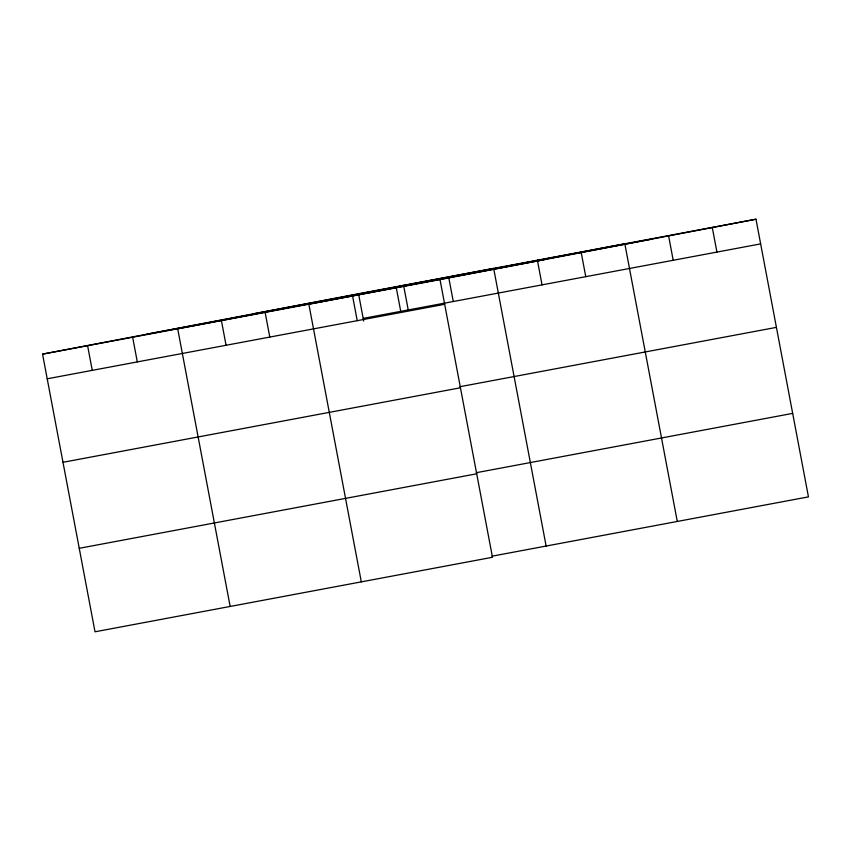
<?xml version="1.0" encoding="UTF-8"?>
<svg xmlns="http://www.w3.org/2000/svg" width="851" height="851" viewBox="0 0 851 851"><rect width="100%" height="100%" fill="white"/><g stroke="black" fill="none" stroke-linecap="round" stroke-linejoin="round"><path stroke-width="1.28" d="M755.986 219.207L440.01 279.617L492.474 557.277L95.014 631.793L42.55 354.133L358.526 293.723L755.986 219.207L808.45 496.867L492.069 556.182M254.258 313.657L651.717 239.142M146.819 334.198L544.278 259.683M42.55 354.133L440.01 279.617M363.186 318.402L760.645 243.886M47.209 378.801L444.679 304.286M460.04 386.684L776.42 327.369M62.985 462.295L460.444 387.779M476.294 472.699L792.675 413.384M79.239 548.31L476.698 473.794M712.266 227.408L716.925 252.087M668.546 235.599L673.205 260.278M677.29 521.461L624.825 243.801L308.849 304.201L361.313 581.861M581.105 251.992L585.765 276.671M537.385 260.193L542.044 284.872M546.129 546.055L493.665 268.395L177.689 328.794L230.153 606.455M448.615 276.83L453.275 301.509M403.565 285.276L408.235 309.955M396.289 287.808L400.949 312.487M358.526 293.723L363.675 321.008M352.569 296.01L357.229 320.689M265.129 312.402L269.788 337.081M221.409 320.593L226.068 345.272M132.639 337.241L137.309 361.92M87.6 345.687L92.259 370.366"/></g></svg>
